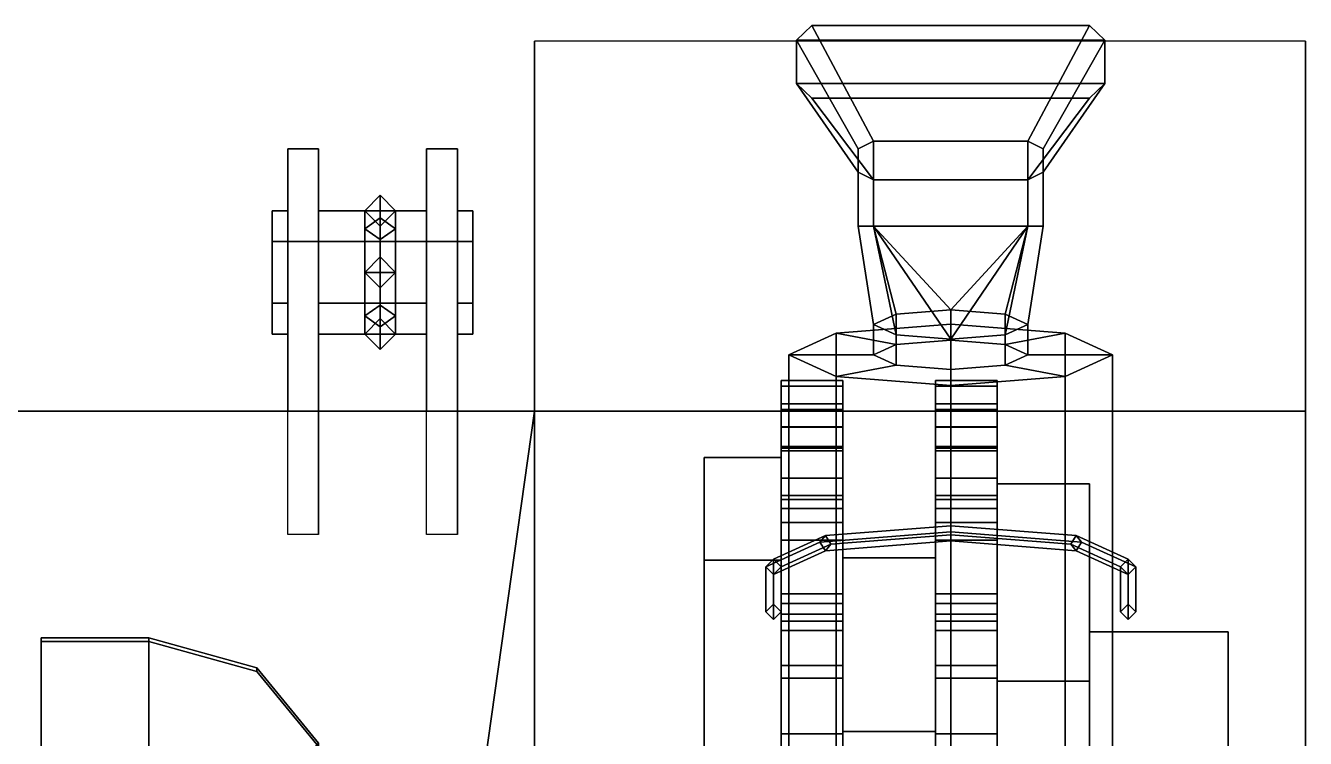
# Model space of a CAD drawing. Header units: millimetres. Extents: x -1.3 to 1.3, y -3 to 8.8.
# Drawn here: x 0.39 to 1.22, y 2.998 to 3.46 of the extents above; entities that cross this region are included whole.
import ezdxf

# ---------------------------------------------------------------- set-up
doc = ezdxf.new("R2010")
doc.units = ezdxf.units.MM
doc.header["$MEASUREMENT"] = 0
for name, color, linetype in [('fenders', 6, 'Continuous'), ('tools', 3, 'Continuous'), ('wheels', 2, 'Continuous')]:
    doc.layers.add(name, color=color, linetype=linetype)

msp = doc.modelspace()

# ---------------------------------------------------------------- linework, layer by layer
for points in [[(0.89, 3.4506, 1.62342), (1.09, 3.4506, 1.62342), (1.08, 3.46, 1.62), (0.9, 3.46, 1.62)], [(0.89, 3.4506, 1.62342), (0.9, 3.46, 1.62), (0.94, 3.385, 1.5567), (0.93, 3.38, 1.56536)], [(0.9, 3.46, 1.62), (1.08, 3.46, 1.62), (1.04, 3.385, 1.5567), (0.94, 3.385, 1.5567)], [(1.08, 3.46, 1.62), (1.09, 3.4506, 1.62342), (1.05, 3.38, 1.56536), (1.04, 3.385, 1.5567)], [(0.89, 3.42241, 1.63368), (1.09, 3.42241, 1.63368), (1.09, 3.4506, 1.62342), (0.89, 3.4506, 1.62342)], [(0.89, 3.42241, 1.63368), (0.89, 3.4506, 1.62342), (0.93, 3.38, 1.56536), (0.93, 3.365, 1.59134)], [(1.09, 3.4506, 1.62342), (1.09, 3.42241, 1.63368), (1.05, 3.365, 1.59134), (1.05, 3.38, 1.56536)], [(0.9, 3.41302, 1.6371), (1.08, 3.41302, 1.6371), (1.09, 3.42241, 1.63368), (0.89, 3.42241, 1.63368)], [(0.9, 3.41302, 1.6371), (0.89, 3.42241, 1.63368), (0.93, 3.365, 1.59134), (0.94, 3.36, 1.6)], [(1.09, 3.42241, 1.63368), (1.08, 3.41302, 1.6371), (1.04, 3.36, 1.6), (1.05, 3.365, 1.59134)], [(1.08, 3.41302, 1.6371), (0.9, 3.41302, 1.6371), (0.94, 3.36, 1.6), (1.04, 3.36, 1.6)], [(0.56, 3.38, 0.68), (0.56, 3.32, 0.73), (0.58, 3.32, 0.73), (0.58, 3.38, 0.68)], [(0.58, 3.38, 0.62), (0.58, 3.32, 0.57), (0.56, 3.32, 0.57), (0.56, 3.38, 0.62)], [(0.56, 3.38, 0.62), (0.56, 3.32, 0.57), (0.56, 3.32, 0.73), (0.56, 3.38, 0.68)], [(0.58, 3.38, 0.68), (0.58, 3.38, 0.62), (0.56, 3.38, 0.62), (0.56, 3.38, 0.68)], [(0.58, 3.32, 0.73), (0.58, 3.32, 0.57), (0.58, 3.38, 0.62), (0.58, 3.38, 0.68)], [(0.65, 3.38, 0.68), (0.65, 3.32, 0.73), (0.67, 3.32, 0.73), (0.67, 3.38, 0.68)], [(0.67, 3.38, 0.68), (0.67, 3.38, 0.62), (0.65, 3.38, 0.62), (0.65, 3.38, 0.68)], [(0.65, 3.38, 0.62), (0.65, 3.32, 0.57), (0.65, 3.32, 0.73), (0.65, 3.38, 0.68)], [(0.67, 3.38, 0.62), (0.67, 3.32, 0.57), (0.65, 3.32, 0.57), (0.65, 3.38, 0.62)], [(0.67, 3.32, 0.73), (0.67, 3.32, 0.57), (0.67, 3.38, 0.62), (0.67, 3.38, 0.68)], [(0.93, 3.38, 1.56536), (0.94, 3.385, 1.5567), (0.94, 3.33, 1.55), (0.93, 3.33, 1.56)], [(0.93, 3.365, 1.59134), (0.93, 3.38, 1.56536), (0.93, 3.33, 1.56), (0.93, 3.33, 1.59)], [(0.94, 3.385, 1.5567), (1.04, 3.385, 1.5567), (1.04, 3.33, 1.55), (0.94, 3.33, 1.55)], [(1.04, 3.385, 1.5567), (1.05, 3.38, 1.56536), (1.05, 3.33, 1.56), (1.04, 3.33, 1.55)], [(1.05, 3.38, 1.56536), (1.05, 3.365, 1.59134), (1.05, 3.33, 1.59), (1.05, 3.33, 1.56)], [(0.94, 3.36, 1.6), (0.93, 3.365, 1.59134), (0.93, 3.33, 1.59), (0.94, 3.33, 1.6)], [(1.05, 3.365, 1.59134), (1.04, 3.36, 1.6), (1.04, 3.33, 1.6), (1.05, 3.33, 1.59)], [(1.04, 3.36, 1.6), (0.94, 3.36, 1.6), (0.94, 3.33, 1.6), (1.04, 3.33, 1.6)], [(0.62, 3.33536, 0.40464), (0.61, 3.32828, 0.41172), (0.61, 3.34, 0.44), (0.62, 3.35, 0.44)], [(0.61, 3.26, 0.54), (0.62, 3.25, 0.55), (0.62, 3.35, 0.55), (0.61, 3.34, 0.54)], [(0.62, 3.35, 0.44), (0.61, 3.34, 0.44), (0.61, 3.34, 0.54), (0.62, 3.35, 0.55)], [(0.63, 3.32828, 0.41172), (0.62, 3.33536, 0.40464), (0.62, 3.35, 0.44), (0.63, 3.34, 0.44)], [(0.62, 3.25, 0.55), (0.63, 3.26, 0.54), (0.63, 3.34, 0.54), (0.62, 3.35, 0.55)], [(0.63, 3.34, 0.44), (0.62, 3.35, 0.44), (0.62, 3.35, 0.55), (0.63, 3.34, 0.54)], [(0.56, 3.32, 0.68464), (0.56, 3.34, 0.65), (0.55, 3.34, 0.65), (0.55, 3.32, 0.68464)], [(0.56, 3.34, 0.65), (0.56, 3.32, 0.61536), (0.55, 3.32, 0.61536), (0.55, 3.34, 0.65)], [(0.55, 3.32, 0.61536), (0.55, 3.28, 0.61536), (0.55, 3.26, 0.65), (0.55, 3.34, 0.65)], [(0.55, 3.34, 0.65), (0.55, 3.26, 0.65), (0.55, 3.28, 0.68464), (0.55, 3.32, 0.68464)], [(0.65, 3.32, 0.68464), (0.65, 3.34, 0.65), (0.58, 3.34, 0.65), (0.58, 3.32, 0.68464)], [(0.65, 3.34, 0.65), (0.65, 3.32, 0.61536), (0.58, 3.32, 0.61536), (0.58, 3.34, 0.65)], [(0.61, 3.32828, 0.41172), (0.62, 3.32121, 0.41879), (0.62, 3.33, 0.44), (0.61, 3.34, 0.44)], [(0.62, 3.27, 0.53), (0.61, 3.26, 0.54), (0.61, 3.34, 0.54), (0.62, 3.33, 0.53)], [(0.61, 3.34, 0.44), (0.62, 3.33, 0.44), (0.62, 3.33, 0.53), (0.61, 3.34, 0.54)], [(0.62, 3.32121, 0.41879), (0.63, 3.32828, 0.41172), (0.63, 3.34, 0.44), (0.62, 3.33, 0.44)], [(0.63, 3.26, 0.54), (0.62, 3.27, 0.53), (0.62, 3.33, 0.53), (0.63, 3.34, 0.54)], [(0.62, 3.33, 0.44), (0.63, 3.34, 0.44), (0.63, 3.34, 0.54), (0.62, 3.33, 0.53)], [(0.67, 3.32, 0.61536), (0.67, 3.34, 0.65), (0.68, 3.34, 0.65), (0.68, 3.32, 0.61536)], [(0.67, 3.34, 0.65), (0.67, 3.32, 0.68464), (0.68, 3.32, 0.68464), (0.68, 3.34, 0.65)], [(0.68, 3.26, 0.65), (0.68, 3.34, 0.65), (0.68, 3.32, 0.68464), (0.68, 3.28, 0.68464)], [(0.68, 3.28, 0.61536), (0.68, 3.32, 0.61536), (0.68, 3.34, 0.65), (0.68, 3.26, 0.65)], [(0.62, 3.3, 0.39), (0.61, 3.3, 0.4), (0.61, 3.32828, 0.41172), (0.62, 3.33536, 0.40464)], [(0.63, 3.3, 0.4), (0.62, 3.3, 0.39), (0.62, 3.33536, 0.40464), (0.63, 3.32828, 0.41172)], [(0.93, 3.33, 1.56), (0.94, 3.33, 1.55), (0.95464, 3.2595, 1.54568), (0.94, 3.26619, 1.58039)], [(0.94, 3.33, 1.6), (0.93, 3.33, 1.59), (0.94, 3.26619, 1.58039), (0.95464, 3.27287, 1.61511)], [(0.93, 3.33, 1.59), (0.93, 3.33, 1.56), (0.94, 3.26619, 1.58039)], [(0.94, 3.33, 1.55), (0.94, 3.33, 1.55), (1.04, 3.33, 1.55), (0.99, 3.25673, 1.5313)], [(0.94, 3.33, 1.55), (0.94, 3.33, 1.55), (0.99, 3.25673, 1.5313), (0.95464, 3.2595, 1.54568)], [(0.99, 3.27564, 1.62949), (0.94, 3.33, 1.6), (0.95464, 3.27287, 1.61511)], [(1.04, 3.33, 1.6), (0.94, 3.33, 1.6), (0.99, 3.27564, 1.62949)], [(1.04, 3.33, 1.6), (0.99, 3.27564, 1.62949), (1.02536, 3.27287, 1.61511)], [(0.99, 3.25673, 1.5313), (0.99, 3.25673, 1.5313), (1.04, 3.33, 1.55), (1.02536, 3.2595, 1.54568)], [(1.05, 3.33, 1.59), (1.04, 3.33, 1.6), (1.02536, 3.27287, 1.61511), (1.04, 3.26619, 1.58039)], [(1.04, 3.33, 1.55), (1.05, 3.33, 1.56), (1.04, 3.26619, 1.58039), (1.02536, 3.2595, 1.54568)], [(1.05, 3.33, 1.56), (1.05, 3.33, 1.59), (1.04, 3.26619, 1.58039)], [(0.61, 3.3, 0.4), (0.62, 3.3, 0.41), (0.62, 3.32121, 0.41879), (0.61, 3.32828, 0.41172)], [(0.62, 3.3, 0.41), (0.63, 3.3, 0.4), (0.63, 3.32828, 0.41172), (0.62, 3.32121, 0.41879)], [(0.56, 3.28, 0.68464), (0.56, 3.32, 0.68464), (0.55, 3.32, 0.68464), (0.55, 3.28, 0.68464)], [(0.56, 3.32, 0.61536), (0.56, 3.28, 0.61536), (0.55, 3.28, 0.61536), (0.55, 3.32, 0.61536)], [(0.56, 3.32, 0.57), (0.56, 3.21, 0.65), (0.56, 3.21, 0.73), (0.56, 3.32, 0.73)], [(0.58, 3.32, 0.57), (0.58, 3.13, 0.57), (0.56, 3.13, 0.57), (0.56, 3.32, 0.57)], [(0.56, 3.32, 0.73), (0.56, 3.21, 0.73), (0.58, 3.21, 0.73), (0.58, 3.32, 0.73)], [(0.58, 3.21, 0.73), (0.58, 3.21, 0.65), (0.58, 3.32, 0.57), (0.58, 3.32, 0.73)], [(0.65, 3.28, 0.68464), (0.65, 3.32, 0.68464), (0.58, 3.32, 0.68464), (0.58, 3.28, 0.68464)], [(0.65, 3.32, 0.61536), (0.65, 3.28, 0.61536), (0.58, 3.28, 0.61536), (0.58, 3.32, 0.61536)], [(0.58, 3.21, 0.65), (0.58, 3.21, 0.65), (0.58, 3.13, 0.57), (0.58, 3.32, 0.57)], [(0.65, 3.32, 0.57), (0.65, 3.21, 0.65), (0.65, 3.21, 0.73), (0.65, 3.32, 0.73)], [(0.67, 3.32, 0.57), (0.67, 3.13, 0.57), (0.65, 3.13, 0.57), (0.65, 3.32, 0.57)], [(0.65, 3.32, 0.73), (0.65, 3.21, 0.73), (0.67, 3.21, 0.73), (0.67, 3.32, 0.73)], [(0.67, 3.21, 0.73), (0.67, 3.21, 0.65), (0.67, 3.32, 0.57), (0.67, 3.32, 0.73)], [(0.67, 3.28, 0.61536), (0.67, 3.32, 0.61536), (0.68, 3.32, 0.61536), (0.68, 3.28, 0.61536)], [(0.67, 3.32, 0.68464), (0.67, 3.28, 0.68464), (0.68, 3.28, 0.68464), (0.68, 3.32, 0.68464)], [(0.67, 3.21, 0.65), (0.67, 3.21, 0.65), (0.67, 3.13, 0.57), (0.67, 3.32, 0.57)], [(0.61, 3.3, 0.62), (0.62, 3.31, 0.62), (0.62, 3.31, 0.49), (0.61, 3.3, 0.49)], [(0.62, 3.31, 0.62), (0.63, 3.3, 0.62), (0.63, 3.3, 0.49), (0.62, 3.31, 0.49)], [(0.61, 3.27172, 0.41172), (0.62, 3.27879, 0.41879), (0.62, 3.3, 0.41), (0.61, 3.3, 0.4)], [(0.62, 3.26464, 0.40464), (0.61, 3.27172, 0.41172), (0.61, 3.3, 0.4), (0.62, 3.3, 0.39)], [(0.62, 3.29, 0.62), (0.61, 3.3, 0.62), (0.61, 3.3, 0.49), (0.62, 3.29, 0.49)], [(0.62, 3.27879, 0.41879), (0.63, 3.27172, 0.41172), (0.63, 3.3, 0.4), (0.62, 3.3, 0.41)], [(0.63, 3.27172, 0.41172), (0.62, 3.26464, 0.40464), (0.62, 3.3, 0.39), (0.63, 3.3, 0.4)], [(0.63, 3.3, 0.62), (0.62, 3.29, 0.62), (0.62, 3.29, 0.49), (0.63, 3.3, 0.49)], [(0.56, 3.26, 0.65), (0.56, 3.28, 0.68464), (0.55, 3.28, 0.68464), (0.55, 3.26, 0.65)], [(0.56, 3.28, 0.61536), (0.56, 3.26, 0.65), (0.55, 3.26, 0.65), (0.55, 3.28, 0.61536)], [(0.65, 3.26, 0.65), (0.65, 3.28, 0.68464), (0.58, 3.28, 0.68464), (0.58, 3.26, 0.65)], [(0.65, 3.28, 0.61536), (0.65, 3.26, 0.65), (0.58, 3.26, 0.65), (0.58, 3.28, 0.61536)], [(0.61, 3.26, 0.44), (0.62, 3.27, 0.44), (0.62, 3.27879, 0.41879), (0.61, 3.27172, 0.41172)], [(0.62, 3.27, 0.44), (0.63, 3.26, 0.44), (0.63, 3.27172, 0.41172), (0.62, 3.27879, 0.41879)], [(0.67, 3.26, 0.65), (0.67, 3.28, 0.61536), (0.68, 3.28, 0.61536), (0.68, 3.26, 0.65)], [(0.67, 3.28, 0.68464), (0.67, 3.26, 0.65), (0.68, 3.26, 0.65), (0.68, 3.28, 0.68464)], [(0.62, 3.25, 0.44), (0.61, 3.26, 0.44), (0.61, 3.27172, 0.41172), (0.62, 3.26464, 0.40464)], [(0.63, 3.26, 0.44), (0.62, 3.25, 0.44), (0.62, 3.26464, 0.40464), (0.63, 3.27172, 0.41172)], [(0.95464, 3.27287, 1.61511), (0.94, 3.26619, 1.58039), (0.94, 3.24655, 1.58418), (0.95464, 3.25323, 1.61889)], [(0.99, 3.27564, 1.62949), (0.95464, 3.27287, 1.61511), (0.95464, 3.25323, 1.61889), (0.99, 3.256, 1.63327)], [(1.02536, 3.27287, 1.61511), (0.99, 3.27564, 1.62949), (0.99, 3.256, 1.63327), (1.02536, 3.25323, 1.61889)], [(1.04, 3.26619, 1.58039), (1.02536, 3.27287, 1.61511), (1.02536, 3.25323, 1.61889), (1.04, 3.24655, 1.58418)], [(0.62, 3.27, 0.44), (0.61, 3.26, 0.44), (0.61, 3.26, 0.54), (0.62, 3.27, 0.53)], [(0.63, 3.26, 0.44), (0.62, 3.27, 0.44), (0.62, 3.27, 0.53), (0.63, 3.26, 0.54)], [(0.99, 3.2664, 1.68728), (0.91575, 3.26059, 1.65708), (0.91575, 2.00368, 1.89912), (0.99, 2.00949, 1.92932)], [(0.99, 3.256, 1.63327), (0.95464, 3.25323, 1.61889), (0.91575, 3.26059, 1.65708), (0.99, 3.2664, 1.68728)], [(0.94, 3.26619, 1.58039), (0.95464, 3.2595, 1.54568), (0.95464, 3.23986, 1.54946), (0.94, 3.24655, 1.58418)], [(1.06425, 3.26059, 1.65708), (0.99, 3.2664, 1.68728), (0.99, 2.00949, 1.92932), (1.06425, 2.00368, 1.89912)], [(1.02536, 3.25323, 1.61889), (0.99, 3.256, 1.63327), (0.99, 3.2664, 1.68728), (1.06425, 3.26059, 1.65708)], [(1.02536, 3.2595, 1.54568), (1.04, 3.26619, 1.58039), (1.04, 3.24655, 1.58418), (1.02536, 3.23986, 1.54946)], [(0.61, 3.26, 0.44), (0.62, 3.25, 0.44), (0.62, 3.25, 0.55), (0.61, 3.26, 0.54)], [(0.62, 3.25, 0.44), (0.63, 3.26, 0.44), (0.63, 3.26, 0.54), (0.62, 3.25, 0.55)], [(0.91575, 3.26059, 1.65708), (0.885, 3.24655, 1.58418), (0.885, 1.98964, 1.82622), (0.91575, 2.00368, 1.89912)], [(0.95464, 3.25323, 1.61889), (0.94, 3.24655, 1.58418), (0.885, 3.24655, 1.58418), (0.91575, 3.26059, 1.65708)], [(0.95464, 3.2595, 1.54568), (0.99, 3.25673, 1.5313), (0.99, 3.23709, 1.53508), (0.95464, 3.23986, 1.54946)], [(0.99, 3.25673, 1.5313), (1.02536, 3.2595, 1.54568), (1.02536, 3.23986, 1.54946), (0.99, 3.23709, 1.53508)], [(1.04, 3.24655, 1.58418), (1.02536, 3.25323, 1.61889), (1.06425, 3.26059, 1.65708), (1.095, 3.24655, 1.58418)], [(1.095, 3.24655, 1.58418), (1.06425, 3.26059, 1.65708), (1.06425, 2.00368, 1.89912), (1.095, 1.98964, 1.82622)], [(0.885, 3.24655, 1.58418), (0.91575, 3.23251, 1.51127), (0.91575, 1.9756, 1.75331), (0.885, 1.98964, 1.82622)], [(0.94, 3.24655, 1.58418), (0.95464, 3.23986, 1.54946), (0.91575, 3.23251, 1.51127), (0.885, 3.24655, 1.58418)], [(1.02536, 3.23986, 1.54946), (1.04, 3.24655, 1.58418), (1.095, 3.24655, 1.58418), (1.06425, 3.23251, 1.51127)], [(1.06425, 3.23251, 1.51127), (1.095, 3.24655, 1.58418), (1.095, 1.98964, 1.82622), (1.06425, 1.9756, 1.75331)], [(0.95464, 3.23986, 1.54946), (0.99, 3.23709, 1.53508), (0.99, 3.22669, 1.48107), (0.91575, 3.23251, 1.51127)], [(0.99, 3.23709, 1.53508), (1.02536, 3.23986, 1.54946), (1.06425, 3.23251, 1.51127), (0.99, 3.22669, 1.48107)], [(0.91575, 3.23251, 1.51127), (0.99, 3.22669, 1.48107), (0.99, 1.96978, 1.72311), (0.91575, 1.9756, 1.75331)], [(0.99, 3.22669, 1.48107), (1.06425, 3.23251, 1.51127), (1.06425, 1.9756, 1.75331), (0.99, 1.96978, 1.72311)], [(0.63, 2.57, 1.574), (0.72, 3.21, 1.43), (-0.72, 3.21, 1.43), (-0.02, 2.68, 1.54925)], [(0.72, 3.21, 1.43), (0.72, 3.21, 0.65), (-0.72, 3.21, 0.65), (-0.72, 3.21, 1.43)], [(0.72, 3.21, 0.65), (0.72, 2.91, 0.35), (-0.72, 2.91, 0.35), (-0.72, 3.21, 0.65)], [(0.63, 2.01, 1.7), (0.72, 2.01, 1.7), (0.72, 3.21, 1.43), (0.63, 2.57, 1.574)], [(0.72, 2.41, 0.3), (0.72, 2.91, 0.35), (0.72, 3.21, 0.65), (0.72, 3.21, 1.43)], [(0.72, 2.07, 1.31), (0.72, 2.07, 0.398), (0.72, 2.41, 0.3), (0.72, 3.21, 1.43)], [(0.72, 1.56, 1.43), (0.72, 2.07, 1.31), (0.72, 3.21, 1.43), (0.72, 2.01, 1.7)], [(0.875, 3.11398, 1.6097), (0.87, 3.10907, 1.61065), (0.90515, 3.12512, 1.69397), (0.90868, 3.12936, 1.68955)], [(0.88, 3.10907, 1.61065), (0.875, 3.11398, 1.6097), (0.90868, 3.12936, 1.68955), (0.91222, 3.12378, 1.68703)], [(0.90868, 3.12936, 1.68955), (0.90515, 3.12512, 1.69397), (0.99, 3.13176, 1.72848), (0.99, 3.13573, 1.72263)], [(0.90515, 3.12512, 1.69397), (0.90868, 3.11954, 1.69144), (0.99, 3.12591, 1.72452), (0.99, 3.13176, 1.72848)], [(0.91222, 3.12378, 1.68703), (0.90868, 3.12936, 1.68955), (0.99, 3.13573, 1.72263), (0.99, 3.12987, 1.71866)], [(0.90868, 3.11954, 1.69144), (0.91222, 3.12378, 1.68703), (0.99, 3.12987, 1.71866), (0.99, 3.12591, 1.72452)], [(0.99, 3.13573, 1.72263), (0.99, 3.13176, 1.72848), (1.07485, 3.12512, 1.69397), (1.07132, 3.12936, 1.68955)], [(0.99, 3.12987, 1.71866), (0.99, 3.13573, 1.72263), (1.07132, 3.12936, 1.68955), (1.06778, 3.12378, 1.68703)], [(0.99, 3.13176, 1.72848), (0.99, 3.12591, 1.72452), (1.07132, 3.11954, 1.69144), (1.07485, 3.12512, 1.69397)], [(0.99, 3.12591, 1.72452), (0.99, 3.12987, 1.71866), (1.06778, 3.12378, 1.68703), (1.07132, 3.11954, 1.69144)], [(1.06778, 3.12378, 1.68703), (1.07132, 3.12936, 1.68955), (1.105, 3.11398, 1.6097), (1.1, 3.10907, 1.61065)], [(1.07132, 3.12936, 1.68955), (1.07485, 3.12512, 1.69397), (1.11, 3.10907, 1.61065), (1.105, 3.11398, 1.6097)], [(0.87, 3.10907, 1.61065), (0.875, 3.10416, 1.61159), (0.90868, 3.11954, 1.69144), (0.90515, 3.12512, 1.69397)], [(0.875, 3.10416, 1.61159), (0.88, 3.10907, 1.61065), (0.91222, 3.12378, 1.68703), (0.90868, 3.11954, 1.69144)], [(1.07132, 3.11954, 1.69144), (1.06778, 3.12378, 1.68703), (1.1, 3.10907, 1.61065), (1.105, 3.10416, 1.61159)], [(1.07485, 3.12512, 1.69397), (1.07132, 3.11954, 1.69144), (1.105, 3.10416, 1.61159), (1.11, 3.10907, 1.61065)], [(0.875, 3.0848, 1.45817), (0.87, 3.07992, 1.45927), (0.87, 3.10907, 1.61065), (0.875, 3.11398, 1.6097)], [(0.88, 3.07992, 1.45927), (0.875, 3.0848, 1.45817), (0.875, 3.11398, 1.6097), (0.88, 3.10907, 1.61065)], [(1.105, 3.0848, 1.45817), (1.1, 3.07992, 1.45927), (1.1, 3.10907, 1.61065), (1.105, 3.11398, 1.6097)], [(1.11, 3.07992, 1.45927), (1.105, 3.0848, 1.45817), (1.105, 3.11398, 1.6097), (1.11, 3.10907, 1.61065)], [(0.87, 3.07992, 1.45927), (0.875, 3.07504, 1.46037), (0.875, 3.10416, 1.61159), (0.87, 3.10907, 1.61065)], [(0.875, 3.07504, 1.46037), (0.88, 3.07992, 1.45927), (0.88, 3.10907, 1.61065), (0.875, 3.10416, 1.61159)], [(1.1, 3.07992, 1.45927), (1.105, 3.07504, 1.46037), (1.105, 3.10416, 1.61159), (1.1, 3.10907, 1.61065)], [(1.105, 3.07504, 1.46037), (1.11, 3.07992, 1.45927), (1.11, 3.10907, 1.61065), (1.105, 3.10416, 1.61159)]]:
    msp.add_3dface(points)
at = {"layer": 'fenders'}
for points in [[(1.22, 3.21, 1.43), (1.22, 3.45, 1.23), (0.72, 3.45, 1.23), (0.72, 3.21, 1.43)], [(0.72, 3.21, 1.43), (0.72, 3.45, 1.23), (0.72, 3.42, 1.17), (0.72, 3.21, 1.36)], [(1.22, 3.21, 1.36), (1.22, 3.42, 1.17), (1.22, 3.45, 1.23), (1.22, 3.21, 1.43)], [(1.22, 2.01, 1.7), (1.22, 3.21, 1.43), (0.72, 3.21, 1.43), (0.72, 2.01, 1.7)], [(1.22, 1.96, 1.63), (1.22, 3.21, 1.36), (1.22, 3.21, 1.43), (1.22, 2.01, 1.7)]]:
    msp.add_3dface(points, dxfattribs=at)
at = {"layer": 'tools'}
for points in [[(0.4, 3.06302, 1.47649), (0.47, 3.06302, 1.47649), (0.47, 3.06077, 1.46675), (0.4, 3.06077, 1.46675)], [(0.47, 2.86814, 1.52148), (0.47, 3.06302, 1.47649), (0.4, 3.06302, 1.47649), (0.4, 2.86814, 1.52148)], [(0.4, 2.86814, 1.52148), (0.4, 3.06302, 1.47649), (0.4, 3.06077, 1.46675), (0.4, 2.86589, 1.51174)], [(0.47, 2.86814, 1.52148), (0.58, 2.99481, 1.49224), (0.54, 3.04353, 1.48099), (0.47, 3.06302, 1.47649)], [(0.47, 3.06302, 1.47649), (0.54, 3.04353, 1.48099), (0.54, 3.04128, 1.47125), (0.47, 3.06077, 1.46675)], [(0.4, 3.06077, 1.46675), (0.47, 3.06077, 1.46675), (0.47, 2.86589, 1.51174), (0.4, 2.86589, 1.51174)], [(0.54, 3.04128, 1.47125), (0.58, 2.99256, 1.4825), (0.47, 2.86589, 1.51174), (0.47, 3.06077, 1.46675)], [(0.54, 3.04353, 1.48099), (0.58, 2.99481, 1.49224), (0.58, 2.99256, 1.4825), (0.54, 3.04128, 1.47125)]]:
    msp.add_3dface(points, dxfattribs=at)
at = {"layer": 'wheels'}
for points in [[(0.88, 3.23, 0.78), (0.88, 3.22617, 0.80661), (0.92, 3.22617, 0.80661), (0.92, 3.23, 0.78)], [(0.88, 3.23, 0.78), (0.88, 3.18, 0.78), (0.88, 3.21111, 0.80445), (0.88, 3.22617, 0.80661)], [(0.88, 3.22617, 0.75339), (0.88, 3.23, 0.78), (0.92, 3.23, 0.78), (0.92, 3.22617, 0.75339)], [(0.88, 3.21111, 0.75555), (0.88, 3.18, 0.78), (0.88, 3.23, 0.78), (0.88, 3.22617, 0.75339)], [(0.92, 3.23, 0.78), (0.92, 3.22617, 0.80661), (0.92, 3.21111, 0.80445), (0.92, 3.13, 0.78)], [(0.92, 3.22617, 0.75339), (0.92, 3.23, 0.78), (0.92, 3.13, 0.78), (0.92, 3.21111, 0.75555)], [(0.98, 3.22617, 0.80661), (0.98, 3.23, 0.78), (0.98, 3.23, 0.78), (0.98, 3.22617, 0.75339)], [(1.02, 3.23, 0.78), (1.02, 3.22617, 0.75339), (0.98, 3.22617, 0.75339), (0.98, 3.23, 0.78)], [(1.02, 3.22617, 0.80661), (1.02, 3.23, 0.78), (0.98, 3.23, 0.78), (0.98, 3.22617, 0.80661)], [(1.02, 3.23, 0.78), (1.02, 3.22617, 0.80661), (1.02, 3.22617, 0.75339), (1.02, 3.23, 0.78)], [(0.88, 3.22617, 0.80661), (0.88, 3.21111, 0.80445), (0.92, 3.21111, 0.80445), (0.92, 3.22617, 0.80661)], [(0.88, 3.21111, 0.75555), (0.88, 3.22617, 0.75339), (0.92, 3.22617, 0.75339), (0.92, 3.21111, 0.75555)], [(1.02, 3.22617, 0.75339), (1.02, 3.21111, 0.75555), (0.98, 3.21111, 0.75555), (0.98, 3.22617, 0.75339)], [(1.02, 3.21111, 0.80445), (1.02, 3.22617, 0.80661), (0.98, 3.22617, 0.80661), (0.98, 3.21111, 0.80445)], [(0.98, 3.22617, 0.80661), (0.98, 3.22617, 0.75339), (0.98, 3.21111, 0.75555), (0.98, 3.21111, 0.80445)], [(1.02, 3.22617, 0.80661), (1.02, 3.21111, 0.80445), (1.02, 3.21111, 0.75555), (1.02, 3.22617, 0.75339)], [(0.88, 3.21479, 0.8858), (0.88, 3.21096, 0.91241), (0.92, 3.21096, 0.91241), (0.92, 3.21479, 0.8858)], [(0.88, 3.19973, 0.88363), (0.88, 3.21479, 0.8858), (0.92, 3.21479, 0.8858), (0.92, 3.19973, 0.88363)], [(0.88, 3.21096, 0.91241), (0.88, 3.21479, 0.8858), (0.88, 3.19979, 0.93687), (0.88, 3.21096, 0.91241)], [(0.88, 3.21479, 0.8858), (0.88, 3.19973, 0.88363), (0.88, 3.18595, 0.93055), (0.88, 3.19979, 0.93687)], [(0.88, 3.21096, 0.64759), (0.88, 3.21479, 0.6742), (0.92, 3.21479, 0.6742), (0.92, 3.21096, 0.64759)], [(0.88, 3.21479, 0.6742), (0.88, 3.19973, 0.67637), (0.92, 3.19973, 0.67637), (0.92, 3.21479, 0.6742)], [(0.88, 3.21096, 0.64759), (0.88, 3.19979, 0.62313), (0.88, 3.21479, 0.6742), (0.88, 3.21096, 0.64759)], [(0.88, 3.19979, 0.62313), (0.88, 3.18595, 0.62945), (0.88, 3.19973, 0.67637), (0.88, 3.21479, 0.6742)], [(0.92, 3.21479, 0.8858), (0.92, 3.21096, 0.91241), (0.92, 3.21096, 0.91241), (0.92, 3.19979, 0.93687)], [(0.92, 3.21479, 0.8858), (0.92, 3.19979, 0.93687), (0.92, 3.18595, 0.93055), (0.92, 3.19973, 0.88363)], [(0.92, 3.19979, 0.62313), (0.92, 3.21096, 0.64759), (0.92, 3.21096, 0.64759), (0.92, 3.21479, 0.6742)], [(0.92, 3.19979, 0.62313), (0.92, 3.21479, 0.6742), (0.92, 3.19973, 0.67637), (0.92, 3.18595, 0.62945)], [(1.02, 3.19973, 0.67637), (1.02, 3.21479, 0.6742), (0.98, 3.21479, 0.6742), (0.98, 3.19973, 0.67637)], [(1.02, 3.21479, 0.8858), (1.02, 3.19973, 0.88363), (0.98, 3.19973, 0.88363), (0.98, 3.21479, 0.8858)], [(0.98, 3.21479, 0.6742), (0.98, 3.21096, 0.64759), (0.98, 3.11501, 0.67576), (0.98, 3.19973, 0.67637)], [(0.98, 3.21096, 0.91241), (0.98, 3.21479, 0.8858), (0.98, 3.19973, 0.88363), (0.98, 3.11501, 0.88424)], [(1.02, 3.21479, 0.6742), (1.02, 3.21096, 0.64759), (0.98, 3.21096, 0.64759), (0.98, 3.21479, 0.6742)], [(1.02, 3.21096, 0.91241), (1.02, 3.21479, 0.8858), (0.98, 3.21479, 0.8858), (0.98, 3.21096, 0.91241)], [(1.02, 3.21096, 0.91241), (1.02, 3.16299, 0.89833), (1.02, 3.19973, 0.88363), (1.02, 3.21479, 0.8858)], [(1.02, 3.19973, 0.67637), (1.02, 3.16299, 0.66167), (1.02, 3.21096, 0.64759), (1.02, 3.21479, 0.6742)], [(0.88, 3.21111, 0.80445), (0.88, 3.18705, 0.8313), (0.92, 3.18705, 0.8313), (0.92, 3.21111, 0.80445)], [(0.88, 3.18, 0.78), (0.88, 3.18, 0.78), (0.88, 3.18705, 0.8313), (0.88, 3.21111, 0.80445)], [(0.88, 3.18705, 0.7287), (0.88, 3.21111, 0.75555), (0.92, 3.21111, 0.75555), (0.92, 3.18705, 0.7287)], [(0.88, 3.18, 0.78), (0.88, 3.18, 0.78), (0.88, 3.21111, 0.75555), (0.88, 3.18705, 0.7287)], [(0.88, 3.21096, 0.91241), (0.88, 3.19979, 0.93687), (0.92, 3.19979, 0.93687), (0.92, 3.21096, 0.91241)], [(0.88, 3.19979, 0.62313), (0.88, 3.21096, 0.64759), (0.92, 3.21096, 0.64759), (0.92, 3.19979, 0.62313)], [(0.92, 3.21111, 0.80445), (0.92, 3.21111, 0.80445), (0.92, 3.18705, 0.8313), (0.92, 3.13, 0.78)], [(0.92, 3.18705, 0.7287), (0.92, 3.21111, 0.75555), (0.92, 3.13, 0.78)], [(1.02, 3.21111, 0.75555), (1.02, 3.18705, 0.7287), (0.98, 3.18705, 0.7287), (0.98, 3.21111, 0.75555)], [(1.02, 3.18705, 0.8313), (1.02, 3.21111, 0.80445), (0.98, 3.21111, 0.80445), (0.98, 3.18705, 0.8313)], [(0.98, 3.21111, 0.80445), (0.98, 3.21111, 0.75555), (0.98, 3.18705, 0.7287), (0.98, 3.18705, 0.8313)], [(0.98, 3.19979, 0.93687), (0.98, 3.21096, 0.91241), (0.98, 3.11501, 0.88424), (0.98, 3.18595, 0.93055)], [(1.02, 3.19979, 0.93687), (1.02, 3.21096, 0.91241), (0.98, 3.21096, 0.91241), (0.98, 3.19979, 0.93687)], [(0.98, 3.21096, 0.64759), (0.98, 3.19979, 0.62313), (0.98, 3.18595, 0.62945), (0.98, 3.11501, 0.67576)], [(1.02, 3.21096, 0.64759), (1.02, 3.19979, 0.62313), (0.98, 3.19979, 0.62313), (0.98, 3.21096, 0.64759)], [(1.02, 3.21111, 0.80445), (1.02, 3.18705, 0.8313), (1.02, 3.18705, 0.7287), (1.02, 3.21111, 0.75555)], [(1.02, 3.18595, 0.93055), (1.02, 3.16299, 0.89833), (1.02, 3.21096, 0.91241), (1.02, 3.19979, 0.93687)], [(1.02, 3.21096, 0.64759), (1.02, 3.16299, 0.66167), (1.02, 3.18595, 0.62945), (1.02, 3.19979, 0.62313)], [(0.88, 3.19979, 0.93687), (0.88, 3.18595, 0.93055), (0.92, 3.18595, 0.93055), (0.92, 3.19979, 0.93687)], [(0.88, 3.18595, 0.62945), (0.88, 3.19979, 0.62313), (0.92, 3.19979, 0.62313), (0.92, 3.18595, 0.62945)], [(0.88, 3.1842, 0.85109), (0.88, 3.19973, 0.88363), (0.92, 3.19973, 0.88363), (0.92, 3.1842, 0.85109)], [(0.88, 3.19973, 0.88363), (0.88, 3.1842, 0.85109), (0.88, 3.1553, 0.94953), (0.88, 3.18595, 0.93055)], [(0.88, 3.19973, 0.67637), (0.88, 3.1842, 0.70891), (0.92, 3.1842, 0.70891), (0.92, 3.19973, 0.67637)], [(0.88, 3.18595, 0.62945), (0.88, 3.1553, 0.61047), (0.88, 3.1842, 0.70891), (0.88, 3.19973, 0.67637)], [(0.92, 3.19973, 0.88363), (0.92, 3.18595, 0.93055), (0.92, 3.1553, 0.94953), (0.92, 3.1842, 0.85109)], [(0.92, 3.18595, 0.62945), (0.92, 3.19973, 0.67637), (0.92, 3.1842, 0.70891), (0.92, 3.1553, 0.61047)], [(1.02, 3.18595, 0.93055), (1.02, 3.19979, 0.93687), (0.98, 3.19979, 0.93687), (0.98, 3.18595, 0.93055)], [(1.02, 3.19979, 0.62313), (1.02, 3.18595, 0.62945), (0.98, 3.18595, 0.62945), (0.98, 3.19979, 0.62313)], [(1.02, 3.1842, 0.70891), (1.02, 3.19973, 0.67637), (0.98, 3.19973, 0.67637), (0.98, 3.1842, 0.70891)], [(1.02, 3.19973, 0.88363), (1.02, 3.1842, 0.85109), (0.98, 3.1842, 0.85109), (0.98, 3.19973, 0.88363)], [(0.98, 3.1842, 0.70891), (0.98, 3.19973, 0.67637), (0.98, 3.11501, 0.67576)], [(0.98, 3.19973, 0.88363), (0.98, 3.19973, 0.88363), (0.98, 3.1842, 0.85109), (0.98, 3.11501, 0.88424)], [(1.02, 3.16299, 0.89833), (1.02, 3.16299, 0.89833), (1.02, 3.1842, 0.85109), (1.02, 3.19973, 0.88363)], [(1.02, 3.16299, 0.66167), (1.02, 3.16299, 0.66167), (1.02, 3.19973, 0.67637), (1.02, 3.1842, 0.70891)], [(0.83, 3.11333, 0.55293), (0.83, 3.18, 0.78), (0.88, 3.18, 0.78), (0.88, 3.11333, 0.55293)], [(0.83, 3.18, 0.78), (0.83, 3.11333, 1.00707), (0.88, 3.11333, 1.00707), (0.88, 3.18, 0.78)], [(0.83, 2.87, 0.78), (0.83, 2.83778, 0.85778), (0.83, 3.11333, 1.00707), (0.83, 3.18, 0.78)], [(0.83, 2.83778, 0.70222), (0.83, 2.87, 0.78), (0.83, 3.18, 0.78), (0.83, 3.11333, 0.55293)], [(0.88, 3.18705, 0.8313), (0.88, 3.1842, 0.85109), (0.92, 3.1842, 0.85109), (0.92, 3.18705, 0.8313)], [(0.88, 3.18, 0.78), (0.88, 3.11333, 1.00707), (0.88, 3.1842, 0.85109), (0.88, 3.18705, 0.8313)], [(0.88, 3.1842, 0.70891), (0.88, 3.18705, 0.7287), (0.92, 3.18705, 0.7287), (0.92, 3.1842, 0.70891)], [(0.88, 3.18, 0.78), (0.88, 3.18, 0.78), (0.88, 3.18705, 0.7287), (0.88, 3.1842, 0.70891)], [(0.88, 3.18595, 0.93055), (0.88, 3.1553, 0.94953), (0.92, 3.1553, 0.94953), (0.92, 3.18595, 0.93055)], [(0.88, 3.1553, 0.61047), (0.88, 3.18595, 0.62945), (0.92, 3.18595, 0.62945), (0.92, 3.1553, 0.61047)], [(0.88, 3.1842, 0.85109), (0.88, 3.11333, 1.00707), (0.88, 3.11333, 1.00707), (0.88, 3.1553, 0.94953)], [(0.88, 3.1553, 0.61047), (0.88, 3.18, 0.78), (0.88, 3.18, 0.78), (0.88, 3.1842, 0.70891)], [(0.88, 3.11333, 0.55293), (0.88, 3.18, 0.78), (0.88, 3.1553, 0.61047), (0.88, 3.14699, 0.59228)], [(0.92, 3.18705, 0.8313), (0.92, 3.1842, 0.85109), (0.92, 3.07126, 0.98004), (0.92, 3.13, 0.78)], [(0.92, 3.1842, 0.70891), (0.92, 3.18705, 0.7287), (0.92, 3.13, 0.78)], [(0.92, 3.1842, 0.85109), (0.92, 3.1553, 0.94953), (0.92, 3.07126, 0.98004)], [(0.92, 3.1553, 0.61047), (0.92, 3.1842, 0.70891), (0.92, 3.13, 0.78)], [(1.02, 3.18705, 0.7287), (1.02, 3.1842, 0.70891), (0.98, 3.1842, 0.70891), (0.98, 3.18705, 0.7287)], [(1.02, 3.1842, 0.85109), (1.02, 3.18705, 0.8313), (0.98, 3.18705, 0.8313), (0.98, 3.1842, 0.85109)], [(0.98, 3.18705, 0.7287), (0.98, 3.1842, 0.70891), (0.98, 3.11501, 0.67576)], [(0.98, 3.18705, 0.8313), (0.98, 3.18705, 0.7287), (0.98, 3.11501, 0.67576)], [(0.98, 3.1842, 0.85109), (0.98, 3.18705, 0.8313), (0.98, 3.11501, 0.67576), (0.98, 3.11501, 0.88424)], [(1.02, 3.1553, 0.94953), (1.02, 3.18595, 0.93055), (0.98, 3.18595, 0.93055), (0.98, 3.1553, 0.94953)], [(0.98, 3.1553, 0.94953), (0.98, 3.18595, 0.93055), (0.98, 3.11501, 0.88424)], [(1.02, 3.18595, 0.62945), (1.02, 3.1553, 0.61047), (0.98, 3.1553, 0.61047), (0.98, 3.18595, 0.62945)], [(0.98, 3.18595, 0.62945), (0.98, 3.18595, 0.62945), (0.98, 3.1553, 0.61047), (0.98, 3.11501, 0.67576)], [(1.02, 3.16299, 0.89833), (1.02, 3.16299, 0.66167), (1.02, 3.18705, 0.8313), (1.02, 3.1842, 0.85109)], [(1.02, 3.16299, 0.66167), (1.02, 3.16299, 0.66167), (1.02, 3.1842, 0.70891), (1.02, 3.18705, 0.7287)], [(1.02, 3.18705, 0.8313), (1.02, 3.16299, 0.66167), (1.02, 3.16299, 0.66167), (1.02, 3.18705, 0.7287)], [(1.02, 3.16299, 0.89833), (1.02, 3.16299, 0.89833), (1.02, 3.18595, 0.93055), (1.02, 3.1553, 0.94953)], [(1.02, 3.16299, 0.66167), (1.02, 3.16299, 0.66167), (1.02, 3.1553, 0.61047), (1.02, 3.18595, 0.62945)], [(0.88, 3.15539, 0.5259), (0.88, 3.16656, 0.55036), (0.92, 3.16656, 0.55036), (0.92, 3.15539, 0.5259)], [(0.88, 3.16656, 0.55036), (0.88, 3.15272, 0.55668), (0.92, 3.15272, 0.55668), (0.92, 3.16656, 0.55036)], [(0.88, 3.15539, 0.5259), (0.88, 3.11333, 0.55293), (0.88, 3.15272, 0.55668), (0.88, 3.16656, 0.55036)], [(0.88, 3.16656, 1.00964), (0.88, 3.15539, 1.0341), (0.92, 3.15539, 1.0341), (0.92, 3.16656, 1.00964)], [(0.88, 3.15272, 1.00332), (0.88, 3.16656, 1.00964), (0.92, 3.16656, 1.00964), (0.92, 3.15272, 1.00332)], [(0.88, 3.15272, 1.00332), (0.88, 3.11333, 1.00707), (0.88, 3.15539, 1.0341), (0.88, 3.16656, 1.00964)], [(0.92, 3.15539, 0.5259), (0.92, 3.16656, 0.55036), (0.92, 3.15272, 0.55668), (0.92, 3.07126, 0.57996)], [(0.92, 3.16656, 1.00964), (0.92, 3.15539, 1.0341), (0.92, 3.07126, 0.98004), (0.92, 3.15272, 1.00332)], [(1.02, 3.16656, 1.00964), (1.02, 3.15272, 1.00332), (0.98, 3.15272, 1.00332), (0.98, 3.16656, 1.00964)], [(0.98, 3.13778, 1.05442), (0.98, 3.16656, 1.00964), (0.98, 3.15272, 1.00332), (0.98, 3.12628, 1.04446)], [(0.98, 3.13778, 1.05442), (0.98, 3.15539, 1.0341), (0.98, 3.15539, 1.0341), (0.98, 3.16656, 1.00964)], [(1.02, 3.15539, 1.0341), (1.02, 3.16656, 1.00964), (0.98, 3.16656, 1.00964), (0.98, 3.15539, 1.0341)], [(1.02, 3.15272, 0.55668), (1.02, 3.16656, 0.55036), (0.98, 3.16656, 0.55036), (0.98, 3.15272, 0.55668)], [(0.98, 3.16656, 0.55036), (0.98, 3.13778, 0.50558), (0.98, 3.12628, 0.51554), (0.98, 3.15272, 0.55668)], [(0.98, 3.16656, 0.55036), (0.98, 3.15539, 0.5259), (0.98, 3.15539, 0.5259), (0.98, 3.13778, 0.50558)], [(1.02, 3.16656, 0.55036), (1.02, 3.15539, 0.5259), (0.98, 3.15539, 0.5259), (0.98, 3.16656, 0.55036)], [(1.02, 3.13778, 1.05442), (1.02, 3.12628, 1.04446), (1.02, 3.15272, 1.00332), (1.02, 3.16656, 1.00964)], [(1.02, 3.15539, 1.0341), (1.02, 3.13778, 1.05442), (1.02, 3.16656, 1.00964), (1.02, 3.15539, 1.0341)], [(1.02, 3.16656, 0.55036), (1.02, 3.15272, 0.55668), (1.02, 3.12628, 0.51554), (1.02, 3.13778, 0.50558)], [(1.02, 3.15539, 0.5259), (1.02, 3.16656, 0.55036), (1.02, 3.13778, 0.50558), (1.02, 3.15539, 0.5259)], [(1.02, 3.03504, 1.09741), (1.02, 3.16299, 0.89833), (1.02, 3.09152, 1.05403), (1.02, 3.07842, 1.06915)], [(1.02, 3.16299, 0.89833), (1.02, 3.16299, 0.89833), (1.02, 3.1553, 0.94953), (1.02, 3.14699, 0.96772)], [(1.02, 3.09152, 1.05403), (1.02, 3.16299, 0.89833), (1.02, 3.16299, 0.89833), (1.02, 3.14699, 0.96772)], [(1.08, 3.03504, 1.09741), (1.08, 3.16299, 0.89833), (1.02, 3.16299, 0.89833), (1.02, 3.03504, 1.09741)], [(1.08, 3.16299, 0.89833), (1.08, 3.16299, 0.66167), (1.02, 3.16299, 0.66167), (1.02, 3.16299, 0.89833)], [(1.02, 3.16299, 0.66167), (1.02, 3.03504, 0.46259), (1.02, 3.14699, 0.59228), (1.02, 3.1553, 0.61047)], [(1.08, 3.16299, 0.66167), (1.08, 3.03504, 0.46259), (1.02, 3.03504, 0.46259), (1.02, 3.16299, 0.66167)], [(1.08, 2.96956, 1.02184), (1.08, 3.06704, 0.87015), (1.08, 3.16299, 0.89833), (1.08, 3.03504, 1.09741)], [(1.08, 3.06704, 0.87015), (1.08, 3.06704, 0.68985), (1.08, 3.16299, 0.66167), (1.08, 3.16299, 0.89833)], [(1.08, 3.06704, 0.68985), (1.08, 2.96956, 0.53816), (1.08, 3.03504, 0.46259), (1.08, 3.16299, 0.66167)], [(0.88, 3.13778, 0.50558), (0.88, 3.15539, 0.5259), (0.92, 3.15539, 0.5259), (0.92, 3.13778, 0.50558)], [(0.88, 3.12628, 0.51554), (0.88, 3.11333, 0.55293), (0.88, 3.15539, 0.5259), (0.88, 3.13778, 0.50558)], [(0.88, 3.15539, 1.0341), (0.88, 3.13778, 1.05442), (0.92, 3.13778, 1.05442), (0.92, 3.15539, 1.0341)], [(0.88, 3.15539, 1.0341), (0.88, 3.11333, 1.00707), (0.88, 3.12628, 1.04446), (0.88, 3.13778, 1.05442)], [(0.88, 3.1553, 0.94953), (0.88, 3.14699, 0.96772), (0.92, 3.14699, 0.96772), (0.92, 3.1553, 0.94953)], [(0.88, 3.11333, 1.00707), (0.88, 3.11333, 1.00707), (0.88, 3.14699, 0.96772), (0.88, 3.1553, 0.94953)], [(0.88, 3.14699, 0.59228), (0.88, 3.1553, 0.61047), (0.92, 3.1553, 0.61047), (0.92, 3.14699, 0.59228)], [(0.92, 3.13778, 0.50558), (0.92, 3.15539, 0.5259), (0.92, 3.07126, 0.57996), (0.92, 3.12628, 0.51554)], [(0.92, 3.15539, 1.0341), (0.92, 3.13778, 1.05442), (0.92, 3.12628, 1.04446), (0.92, 3.07126, 0.98004)], [(0.92, 3.1553, 0.94953), (0.92, 3.14699, 0.96772), (0.92, 3.07126, 0.98004)], [(0.92, 3.14699, 0.59228), (0.92, 3.1553, 0.61047), (0.92, 3.13, 0.78), (0.92, 3.07126, 0.57996)], [(1.02, 3.13778, 1.05442), (1.02, 3.15539, 1.0341), (0.98, 3.15539, 1.0341), (0.98, 3.13778, 1.05442)], [(1.02, 3.15539, 0.5259), (1.02, 3.13778, 0.50558), (0.98, 3.13778, 0.50558), (0.98, 3.15539, 0.5259)], [(1.02, 3.14699, 0.96772), (1.02, 3.1553, 0.94953), (0.98, 3.1553, 0.94953), (0.98, 3.14699, 0.96772)], [(0.98, 3.14699, 0.96772), (0.98, 3.1553, 0.94953), (0.98, 3.11501, 0.88424)], [(1.02, 3.1553, 0.61047), (1.02, 3.14699, 0.59228), (0.98, 3.14699, 0.59228), (0.98, 3.1553, 0.61047)], [(0.98, 3.1553, 0.61047), (0.98, 3.14699, 0.59228), (0.98, 3.0023, 0.50037), (0.98, 3.11501, 0.67576)], [(0.88, 3.15272, 0.55668), (0.88, 3.14699, 0.59228), (0.92, 3.14699, 0.59228), (0.92, 3.15272, 0.55668)], [(0.88, 3.11333, 0.55293), (0.88, 3.11333, 0.55293), (0.88, 3.14699, 0.59228), (0.88, 3.15272, 0.55668)], [(0.88, 3.14699, 0.96772), (0.88, 3.15272, 1.00332), (0.92, 3.15272, 1.00332), (0.92, 3.14699, 0.96772)], [(0.88, 3.11333, 1.00707), (0.88, 3.11333, 1.00707), (0.88, 3.15272, 1.00332), (0.88, 3.14699, 0.96772)], [(0.92, 3.15272, 0.55668), (0.92, 3.15272, 0.55668), (0.92, 3.14699, 0.59228), (0.92, 3.07126, 0.57996)], [(0.92, 3.14699, 0.96772), (0.92, 3.15272, 1.00332), (0.92, 3.07126, 0.98004)], [(1.02, 3.15272, 1.00332), (1.02, 3.14699, 0.96772), (0.98, 3.14699, 0.96772), (0.98, 3.15272, 1.00332)], [(0.98, 3.12628, 1.04446), (0.98, 3.15272, 1.00332), (0.98, 3.14699, 0.96772), (0.98, 3.09152, 1.05403)], [(1.02, 3.14699, 0.59228), (1.02, 3.15272, 0.55668), (0.98, 3.15272, 0.55668), (0.98, 3.14699, 0.59228)], [(0.98, 3.15272, 0.55668), (0.98, 3.12628, 0.51554), (0.98, 3.09152, 0.50597), (0.98, 3.14699, 0.59228)], [(0.98, 3.09152, 1.05403), (0.98, 3.14699, 0.96772), (0.98, 3.11501, 0.88424)], [(0.98, 3.14699, 0.59228), (0.98, 3.09152, 0.50597), (0.98, 3.0023, 0.50037)], [(1.02, 3.12628, 1.04446), (1.02, 3.09152, 1.05403), (1.02, 3.14699, 0.96772), (1.02, 3.15272, 1.00332)], [(1.02, 3.15272, 0.55668), (1.02, 3.14699, 0.59228), (1.02, 3.09152, 0.50597), (1.02, 3.12628, 0.51554)], [(1.02, 3.14699, 0.59228), (1.02, 3.03504, 0.46259), (1.02, 3.03504, 0.46259), (1.02, 3.09152, 0.50597)], [(0.88, 3.12628, 0.51554), (0.88, 3.13778, 0.50558), (0.92, 3.13778, 0.50558), (0.92, 3.12628, 0.51554)], [(0.88, 3.13778, 1.05442), (0.88, 3.12628, 1.04446), (0.92, 3.12628, 1.04446), (0.92, 3.13778, 1.05442)], [(1.02, 3.12628, 1.04446), (1.02, 3.13778, 1.05442), (0.98, 3.13778, 1.05442), (0.98, 3.12628, 1.04446)], [(1.02, 3.13778, 0.50558), (1.02, 3.12628, 0.51554), (0.98, 3.12628, 0.51554), (0.98, 3.13778, 0.50558)], [(0.88, 3.09152, 0.50597), (0.88, 3.12628, 0.51554), (0.92, 3.12628, 0.51554), (0.92, 3.09152, 0.50597)], [(0.88, 3.11333, 0.55293), (0.88, 3.11333, 0.55293), (0.88, 3.12628, 0.51554), (0.88, 3.09152, 0.50597)], [(0.88, 3.12628, 1.04446), (0.88, 3.09152, 1.05403), (0.92, 3.09152, 1.05403), (0.92, 3.12628, 1.04446)], [(0.88, 3.11333, 1.00707), (0.88, 3.11333, 1.00707), (0.88, 3.09152, 1.05403), (0.88, 3.12628, 1.04446)], [(0.92, 3.09152, 0.50597), (0.92, 3.12628, 0.51554), (0.92, 3.07126, 0.57996)], [(0.92, 3.12628, 1.04446), (0.92, 3.12628, 1.04446), (0.92, 3.09152, 1.05403), (0.92, 3.07126, 0.98004)], [(1.02, 3.09152, 1.05403), (1.02, 3.12628, 1.04446), (0.98, 3.12628, 1.04446), (0.98, 3.09152, 1.05403)], [(1.02, 3.12628, 0.51554), (1.02, 3.09152, 0.50597), (0.98, 3.09152, 0.50597), (0.98, 3.12628, 0.51554)], [(0.83, 2.93447, 0.39795), (0.83, 3.11333, 0.55293), (0.88, 3.11333, 0.55293), (0.88, 2.93447, 0.39795)], [(0.83, 3.11333, 1.00707), (0.83, 2.93447, 1.16205), (0.88, 2.93447, 1.16205), (0.88, 3.11333, 1.00707)], [(0.83, 2.83778, 0.85778), (0.83, 2.83778, 0.85778), (0.83, 2.93447, 1.16205), (0.83, 3.11333, 1.00707)], [(0.83, 2.83778, 0.70222), (0.83, 2.83778, 0.70222), (0.83, 3.11333, 0.55293), (0.83, 2.93447, 0.39795)], [(0.88, 3.00089, 0.42367), (0.88, 3.11333, 0.55293), (0.88, 3.11333, 0.55293), (0.88, 3.07842, 0.49085)], [(0.88, 3.11333, 0.55293), (0.88, 3.11333, 0.55293), (0.88, 3.09152, 0.50597), (0.88, 3.07842, 0.49085)], [(0.88, 2.93447, 0.39795), (0.88, 3.11333, 0.55293), (0.88, 3.00089, 0.42367), (0.88, 2.98406, 0.41285)], [(0.88, 3.11333, 1.00707), (0.88, 2.93447, 1.16205), (0.88, 3.07842, 1.06915), (0.88, 3.09152, 1.05403)], [(0.98, 3.0023, 1.05963), (0.98, 3.11501, 0.88424), (0.92, 3.11501, 0.88424), (0.92, 3.0023, 1.05963)], [(0.98, 3.11501, 0.88424), (0.98, 3.11501, 0.67576), (0.92, 3.11501, 0.67576), (0.92, 3.11501, 0.88424)], [(0.98, 3.11501, 0.67576), (0.98, 3.0023, 0.50037), (0.92, 3.0023, 0.50037), (0.92, 3.11501, 0.67576)], [(0.98, 3.07842, 1.06915), (0.98, 3.09152, 1.05403), (0.98, 3.11501, 0.88424), (0.98, 3.0023, 1.05963)], [(0.88, 3.07842, 0.49085), (0.88, 3.09152, 0.50597), (0.92, 3.09152, 0.50597), (0.92, 3.07842, 0.49085)], [(0.88, 3.09152, 1.05403), (0.88, 3.07842, 1.06915), (0.92, 3.07842, 1.06915), (0.92, 3.09152, 1.05403)], [(0.92, 3.07842, 0.49085), (0.92, 3.09152, 0.50597), (0.92, 3.07126, 0.57996)], [(0.92, 3.09152, 1.05403), (0.92, 3.07842, 1.06915), (0.92, 2.9137, 1.11656), (0.92, 3.07126, 0.98004)], [(1.02, 3.07842, 1.06915), (1.02, 3.09152, 1.05403), (0.98, 3.09152, 1.05403), (0.98, 3.07842, 1.06915)], [(1.02, 3.09152, 0.50597), (1.02, 3.07842, 0.49085), (0.98, 3.07842, 0.49085), (0.98, 3.09152, 0.50597)], [(0.98, 3.09152, 0.50597), (0.98, 3.07842, 0.49085), (0.98, 3.0023, 0.50037)], [(1.02, 3.03504, 0.46259), (1.02, 3.03504, 0.46259), (1.02, 3.07842, 0.49085), (1.02, 3.09152, 0.50597)], [(0.88, 3.06778, 0.4248), (0.88, 3.08539, 0.44512), (0.92, 3.08539, 0.44512), (0.92, 3.06778, 0.4248)], [(0.88, 3.08539, 0.44512), (0.88, 3.07389, 0.45508), (0.92, 3.07389, 0.45508), (0.92, 3.08539, 0.44512)], [(0.88, 3.06778, 0.4248), (0.88, 3.04516, 0.41026), (0.88, 3.08539, 0.44512), (0.88, 3.06778, 0.4248)], [(0.88, 3.04516, 0.41026), (0.88, 3.03694, 0.42306), (0.88, 3.07389, 0.45508), (0.88, 3.08539, 0.44512)], [(0.88, 3.08539, 1.11488), (0.88, 3.06778, 1.1352), (0.92, 3.06778, 1.1352), (0.92, 3.08539, 1.11488)], [(0.88, 3.07389, 1.10492), (0.88, 3.08539, 1.11488), (0.92, 3.08539, 1.11488), (0.92, 3.07389, 1.10492)], [(0.88, 3.06778, 1.1352), (0.88, 3.08539, 1.11488), (0.88, 3.04516, 1.14974), (0.88, 3.06778, 1.1352)], [(0.88, 3.08539, 1.11488), (0.88, 3.07389, 1.10492), (0.88, 3.03694, 1.13694), (0.88, 3.04516, 1.14974)], [(0.92, 3.04516, 0.41026), (0.92, 3.06778, 0.4248), (0.92, 3.06778, 0.4248), (0.92, 3.08539, 0.44512)], [(0.92, 3.04516, 0.41026), (0.92, 3.08539, 0.44512), (0.92, 3.07389, 0.45508), (0.92, 3.03694, 0.42306)], [(0.92, 3.08539, 1.11488), (0.92, 3.06778, 1.1352), (0.92, 3.06778, 1.1352), (0.92, 3.04516, 1.14974)], [(0.92, 3.08539, 1.11488), (0.92, 3.04516, 1.14974), (0.92, 3.03694, 1.13694), (0.92, 3.07389, 1.10492)], [(1.02, 3.08539, 1.11488), (1.02, 3.07389, 1.10492), (0.98, 3.07389, 1.10492), (0.98, 3.08539, 1.11488)], [(0.98, 3.06778, 1.1352), (0.98, 3.08539, 1.11488), (0.98, 3.07389, 1.10492), (0.98, 3.0023, 1.05963)], [(1.02, 3.06778, 1.1352), (1.02, 3.08539, 1.11488), (0.98, 3.08539, 1.11488), (0.98, 3.06778, 1.1352)], [(1.02, 3.07389, 0.45508), (1.02, 3.08539, 0.44512), (0.98, 3.08539, 0.44512), (0.98, 3.07389, 0.45508)], [(0.98, 3.08539, 0.44512), (0.98, 3.06778, 0.4248), (0.98, 3.0023, 0.50037), (0.98, 3.07389, 0.45508)], [(1.02, 3.08539, 0.44512), (1.02, 3.06778, 0.4248), (0.98, 3.06778, 0.4248), (0.98, 3.08539, 0.44512)], [(1.02, 3.06778, 1.1352), (1.02, 3.03504, 1.09741), (1.02, 3.07389, 1.10492), (1.02, 3.08539, 1.11488)], [(1.02, 3.07389, 0.45508), (1.02, 3.03504, 0.46259), (1.02, 3.06778, 0.4248), (1.02, 3.08539, 0.44512)], [(0.88, 3.07389, 0.45508), (0.88, 3.07842, 0.49085), (0.92, 3.07842, 0.49085), (0.92, 3.07389, 0.45508)], [(0.88, 3.03694, 0.42306), (0.88, 3.00089, 0.42367), (0.88, 3.07842, 0.49085), (0.88, 3.07389, 0.45508)], [(0.88, 3.07842, 1.06915), (0.88, 3.07389, 1.10492), (0.92, 3.07389, 1.10492), (0.92, 3.07842, 1.06915)], [(0.88, 3.07389, 1.10492), (0.88, 3.07842, 1.06915), (0.88, 3.00089, 1.13633), (0.88, 3.03694, 1.13694)], [(0.88, 3.07842, 1.06915), (0.88, 2.93447, 1.16205), (0.88, 2.93447, 1.16205), (0.88, 3.00089, 1.13633)], [(0.92, 3.00089, 0.42367), (0.92, 3.07842, 0.49085), (0.92, 3.07126, 0.57996)], [(0.92, 3.03694, 0.42306), (0.92, 3.07389, 0.45508), (0.92, 3.07842, 0.49085), (0.92, 3.00089, 0.42367)], [(0.92, 3.07389, 1.10492), (0.92, 3.03694, 1.13694), (0.92, 3.00089, 1.13633), (0.92, 3.07842, 1.06915)], [(0.92, 3.07842, 1.06915), (0.92, 3.00089, 1.13633), (0.92, 2.9137, 1.11656)], [(0.92, 2.98406, 0.41285), (0.92, 3.00089, 0.42367), (0.92, 3.07126, 0.57996), (0.92, 2.9137, 0.44344)], [(1.02, 3.07389, 1.10492), (1.02, 3.07842, 1.06915), (0.98, 3.07842, 1.06915), (0.98, 3.07389, 1.10492)], [(0.98, 3.07389, 1.10492), (0.98, 3.07389, 1.10492), (0.98, 3.07842, 1.06915), (0.98, 3.0023, 1.05963)], [(1.02, 3.07842, 0.49085), (1.02, 3.07389, 0.45508), (0.98, 3.07389, 0.45508), (0.98, 3.07842, 0.49085)], [(0.98, 3.07842, 0.49085), (0.98, 3.07389, 0.45508), (0.98, 3.0023, 0.50037)], [(1.02, 3.03504, 1.09741), (1.02, 3.03504, 1.09741), (1.02, 3.07842, 1.06915), (1.02, 3.07389, 1.10492)], [(1.02, 3.03504, 0.46259), (1.02, 3.03504, 0.46259), (1.02, 3.07389, 0.45508), (1.02, 3.07842, 0.49085)], [(0.88, 3.04516, 0.41026), (0.88, 3.06778, 0.4248), (0.92, 3.06778, 0.4248), (0.92, 3.04516, 0.41026)], [(0.88, 3.06778, 1.1352), (0.88, 3.04516, 1.14974), (0.92, 3.04516, 1.14974), (0.92, 3.06778, 1.1352)], [(0.98, 3.04516, 1.14974), (0.98, 3.06778, 1.1352), (0.98, 3.0023, 1.05963), (0.98, 3.03694, 1.13694)], [(1.02, 3.04516, 1.14974), (1.02, 3.06778, 1.1352), (0.98, 3.06778, 1.1352), (0.98, 3.04516, 1.14974)], [(0.98, 3.06778, 0.4248), (0.98, 3.04516, 0.41026), (0.98, 3.03694, 0.42306), (0.98, 3.0023, 0.50037)], [(1.02, 3.06778, 0.4248), (1.02, 3.04516, 0.41026), (0.98, 3.04516, 0.41026), (0.98, 3.06778, 0.4248)], [(1.02, 3.03694, 1.13694), (1.02, 3.03504, 1.09741), (1.02, 3.06778, 1.1352), (1.02, 3.04516, 1.14974)], [(1.02, 3.06778, 0.4248), (1.02, 3.03504, 0.46259), (1.02, 3.03694, 0.42306), (1.02, 3.04516, 0.41026)], [(1.17, 2.96956, 1.02184), (1.17, 3.06704, 0.87015), (1.08, 3.06704, 0.87015), (1.08, 2.96956, 1.02184)], [(1.17, 3.06704, 0.87015), (1.17, 3.06704, 0.68985), (1.08, 3.06704, 0.68985), (1.08, 3.06704, 0.87015)], [(1.17, 3.06704, 0.68985), (1.17, 2.96956, 0.53816), (1.08, 2.96956, 0.53816), (1.08, 3.06704, 0.68985)], [(1.17, 2.83778, 0.85778), (1.17, 2.87, 0.78), (1.17, 3.06704, 0.87015), (1.17, 2.96956, 1.02184)], [(1.17, 2.87, 0.78), (1.17, 2.83778, 0.70222), (1.17, 3.06704, 0.68985), (1.17, 3.06704, 0.87015)], [(1.17, 2.83778, 0.70222), (1.17, 2.83778, 0.70222), (1.17, 2.96956, 0.53816), (1.17, 3.06704, 0.68985)], [(0.88, 3.03694, 0.42306), (0.88, 3.04516, 0.41026), (0.92, 3.04516, 0.41026), (0.92, 3.03694, 0.42306)], [(0.88, 3.04516, 1.14974), (0.88, 3.03694, 1.13694), (0.92, 3.03694, 1.13694), (0.92, 3.04516, 1.14974)], [(1.02, 3.03694, 1.13694), (1.02, 3.04516, 1.14974), (0.98, 3.04516, 1.14974), (0.98, 3.03694, 1.13694)], [(1.02, 3.04516, 0.41026), (1.02, 3.03694, 0.42306), (0.98, 3.03694, 0.42306), (0.98, 3.04516, 0.41026)], [(0.88, 3.00089, 0.42367), (0.88, 3.03694, 0.42306), (0.92, 3.03694, 0.42306), (0.92, 3.00089, 0.42367)], [(0.88, 3.03694, 1.13694), (0.88, 3.00089, 1.13633), (0.92, 3.00089, 1.13633), (0.92, 3.03694, 1.13694)], [(1.02, 3.00089, 1.13633), (1.02, 3.03694, 1.13694), (0.98, 3.03694, 1.13694), (0.98, 3.00089, 1.13633)], [(0.98, 3.00089, 1.13633), (0.98, 3.03694, 1.13694), (0.98, 3.0023, 1.05963)], [(1.02, 3.03694, 0.42306), (1.02, 3.00089, 0.42367), (0.98, 3.00089, 0.42367), (0.98, 3.03694, 0.42306)], [(0.98, 3.03694, 0.42306), (0.98, 3.03694, 0.42306), (0.98, 3.00089, 0.42367), (0.98, 3.0023, 0.50037)], [(1.02, 3.03504, 1.09741), (1.02, 3.03504, 1.09741), (1.02, 3.03694, 1.13694), (1.02, 3.00089, 1.13633)], [(1.02, 3.03504, 0.46259), (1.02, 3.03504, 0.46259), (1.02, 3.00089, 0.42367), (1.02, 3.03694, 0.42306)], [(1.02, 2.81977, 1.19573), (1.02, 3.03504, 1.09741), (1.02, 2.89074, 1.18976), (1.02, 2.87155, 1.1954)], [(1.02, 3.03504, 1.09741), (1.02, 3.03504, 1.09741), (1.02, 3.00089, 1.13633), (1.02, 2.98406, 1.14715)], [(1.02, 2.89074, 1.18976), (1.02, 3.03504, 1.09741), (1.02, 3.03504, 1.09741), (1.02, 2.98406, 1.14715)], [(1.08, 2.81977, 1.19573), (1.08, 3.03504, 1.09741), (1.02, 3.03504, 1.09741), (1.02, 2.81977, 1.19573)], [(1.02, 3.03504, 0.46259), (1.02, 2.81977, 0.36427), (1.02, 2.98406, 0.41285), (1.02, 3.00089, 0.42367)], [(1.08, 3.03504, 0.46259), (1.08, 2.81977, 0.36427), (1.02, 2.81977, 0.36427), (1.02, 3.03504, 0.46259)], [(1.08, 2.80554, 1.09674), (1.08, 2.96956, 1.02184), (1.08, 3.03504, 1.09741), (1.08, 2.81977, 1.19573)], [(1.08, 2.96956, 0.53816), (1.08, 2.80554, 0.46326), (1.08, 2.81977, 0.36427), (1.08, 3.03504, 0.46259)], [(0.88, 2.98406, 0.41285), (0.88, 3.00089, 0.42367), (0.92, 3.00089, 0.42367), (0.92, 2.98406, 0.41285)], [(0.88, 3.00089, 1.13633), (0.88, 2.98406, 1.14715), (0.92, 2.98406, 1.14715), (0.92, 3.00089, 1.13633)], [(0.88, 2.93447, 1.16205), (0.88, 2.93447, 1.16205), (0.88, 2.98406, 1.14715), (0.88, 3.00089, 1.13633)], [(0.98, 2.81266, 1.14623), (0.98, 3.0023, 1.05963), (0.92, 3.0023, 1.05963), (0.92, 2.81266, 1.14623)], [(0.98, 3.0023, 0.50037), (0.98, 2.81266, 0.41377), (0.92, 2.81266, 0.41377), (0.92, 3.0023, 0.50037)], [(0.92, 3.00089, 1.13633), (0.92, 2.98406, 1.14715), (0.92, 2.9137, 1.11656)], [(0.98, 2.98406, 1.14715), (0.98, 3.00089, 1.13633), (0.98, 3.0023, 1.05963)], [(0.98, 2.89074, 1.18976), (0.98, 2.98406, 1.14715), (0.98, 3.0023, 1.05963)], [(0.98, 2.87155, 1.1954), (0.98, 2.89074, 1.18976), (0.98, 3.0023, 1.05963), (0.98, 2.81266, 1.14623)], [(0.98, 3.00089, 0.42367), (0.98, 2.98406, 0.41285), (0.98, 2.81266, 0.41377), (0.98, 3.0023, 0.50037)], [(1.02, 2.98406, 1.14715), (1.02, 3.00089, 1.13633), (0.98, 3.00089, 1.13633), (0.98, 2.98406, 1.14715)], [(1.02, 3.00089, 0.42367), (1.02, 2.98406, 0.41285), (0.98, 2.98406, 0.41285), (0.98, 3.00089, 0.42367)]]:
    msp.add_3dface(points, dxfattribs=at)

doc.saveas('drawing.dxf')
